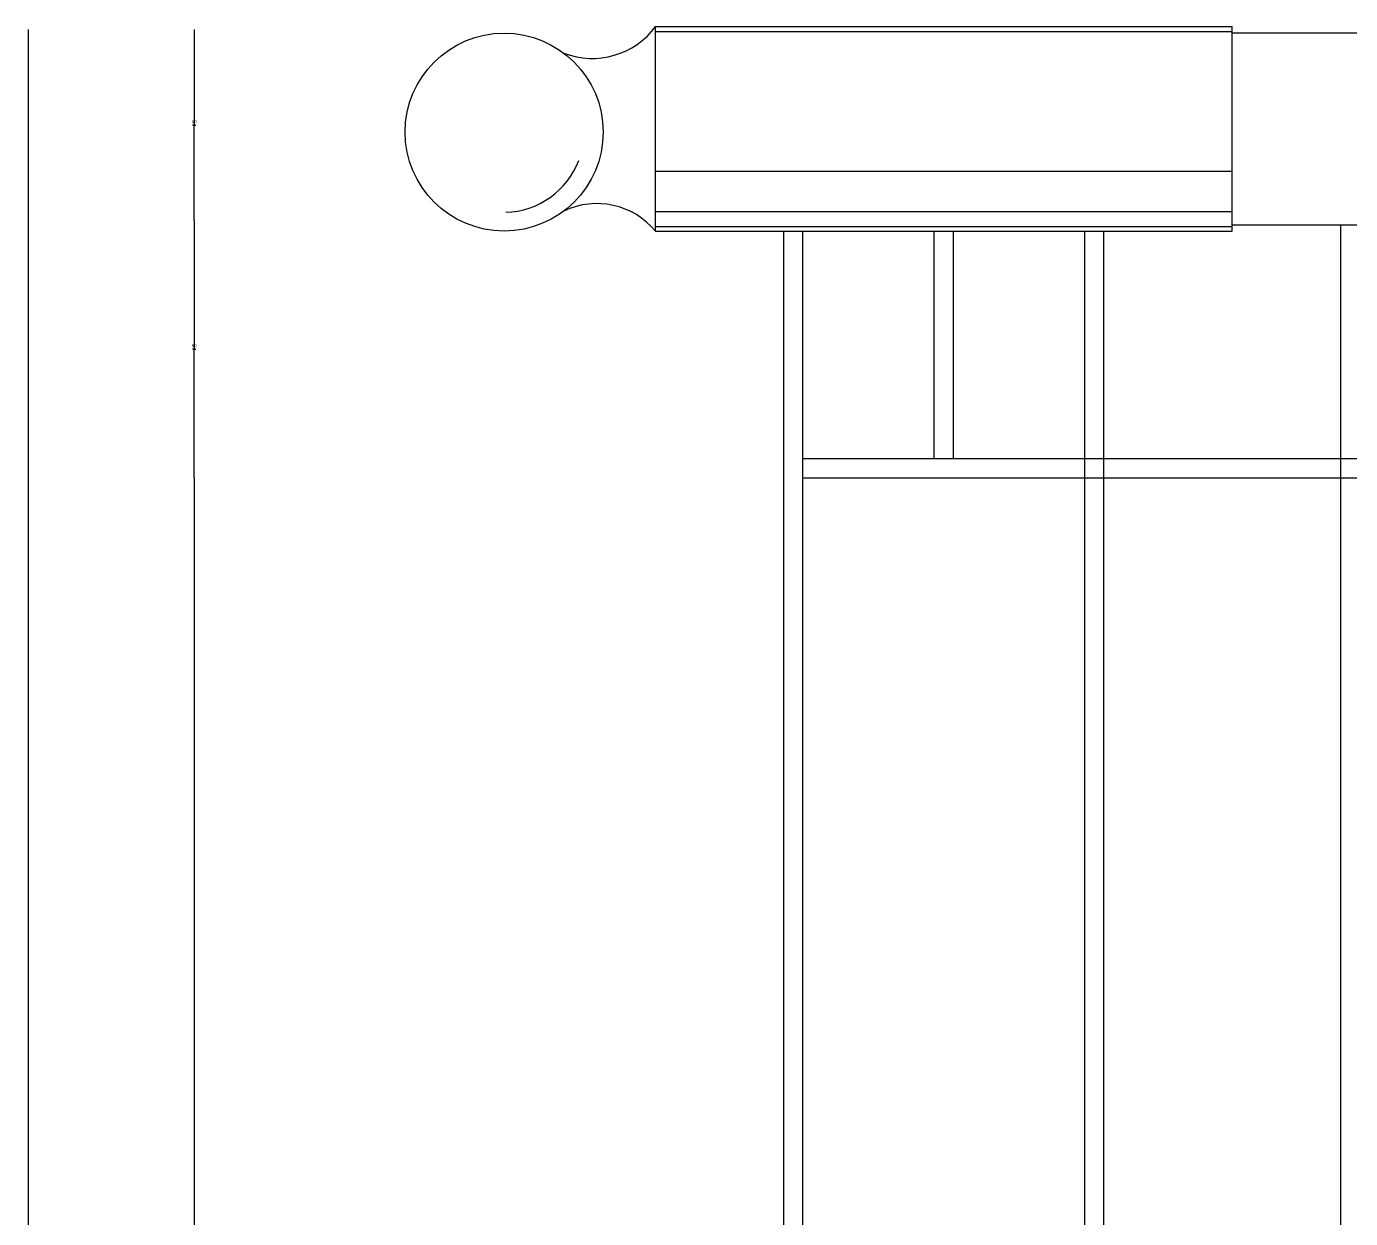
# Model space of a CAD drawing. Header units: metres. Extents: x 326 to 5262, y 5687 to 6949.
# Drawn here: x 326.3 to 739.8, y 6287.4 to 6659.8 of the extents above; entities that cross this region are included whole.
import ezdxf

# ---------------------------------------------------------------- set-up
doc = ezdxf.new("R2010")
doc.units = ezdxf.units.M
for name, color, linetype in [('3', 3, 'Continuous'), ('4', 4, 'Continuous'), ('DIM', 3, 'Continuous')]:
    doc.layers.add(name, color=color, linetype=linetype)
doc.dimstyles.get("Standard").update_dxf_attribs({"dimtxt": 2.5, "dimasz": 2.5, "dimexe": 1.25, "dimexo": 0.625, "dimtad": 1, "dimcen": 2.5, "dimazin": 3, "dimtfac": 1, "dimtmove": 0, "dimatfit": 3})

# ---------------------------------------------------------------- blocks, each defined once
blk = doc.blocks.new('*D2')
for p, q in [((326.83, 6658.78), (326.83, 6258.78)), ((326.58, 6258.78), (326.33, 6258.78)), ((326.83, 5858.78), (326.83, 6258.78)), ((326.83, 6258.78), (326.83, 6258.78)), ((327.08, 6258.78), (327.33, 6258.78))]:
    blk.add_line(p, q)
at = {"layer": 'Defpoints'}
for p in [(326.83, 6658.78), (326.83, 6258.78), (326.83, 5858.78)]:
    blk.add_point(p, dxfattribs=at)
at = {"layer": 'DIM', "insert": (326.83, 6259.905), "char_height": 1, "attachment_point": 5}
blk.add_mtext('0', dxfattribs=at)
blk = doc.blocks.new('*D3')
for p, q in [((378.7, 6518.78), (378.7, 6268.78)), ((378.45, 6268.78), (378.2, 6268.78)), ((378.7, 6018.78), (378.7, 6268.78)), ((378.7, 6268.78), (378.7, 6268.78)), ((378.95, 6268.78), (379.2, 6268.78))]:
    blk.add_line(p, q)
at = {"layer": 'Defpoints'}
for p in [(378.7, 6518.78), (378.7, 6268.78), (378.7, 6018.78)]:
    blk.add_point(p, dxfattribs=at)
at = {"layer": 'DIM', "insert": (378.7, 6269.905), "char_height": 1, "attachment_point": 5}
blk.add_mtext('0', dxfattribs=at)
blk = doc.blocks.new('*D8')
for p, q in [((378.7, 6658.78), (378.7, 6628.93)), ((378.45, 6628.93), (378.2, 6628.93)), ((378.7, 6599.07), (378.7, 6628.93)), ((378.7, 6628.93), (378.7, 6628.93)), ((378.95, 6628.93), (379.2, 6628.93))]:
    blk.add_line(p, q)
at = {"layer": 'Defpoints'}
for p in [(378.7, 6658.78), (378.7, 6628.93), (378.7, 6599.07)]:
    blk.add_point(p, dxfattribs=at)
at = {"layer": 'DIM', "insert": (378.7, 6630.055), "char_height": 1, "attachment_point": 5}
blk.add_mtext('60', dxfattribs=at)
blk = doc.blocks.new('*D9')
for p, q in [((378.7, 6599.07), (378.7, 6558.93)), ((378.45, 6558.93), (378.2, 6558.93)), ((378.7, 6518.78), (378.7, 6558.93)), ((378.7, 6558.93), (378.7, 6558.93)), ((378.95, 6558.93), (379.2, 6558.93))]:
    blk.add_line(p, q)
at = {"layer": 'Defpoints'}
for p in [(378.7, 6599.07), (378.7, 6558.93), (378.7, 6518.78)]:
    blk.add_point(p, dxfattribs=at)
at = {"layer": 'DIM', "insert": (378.7, 6560.055), "char_height": 1, "attachment_point": 5}
blk.add_mtext('80', dxfattribs=at)

msp = doc.modelspace()

# ---------------------------------------------------------------- linework, layer by layer
at = {"layer": '3'}
for p, q in [((522.81, 6658.19), (702.81, 6658.19)), ((522.81, 6614.56), (702.81, 6614.56)), ((522.81, 6601.95), (702.81, 6601.95)), ((522.81, 6597.25), (702.81, 6597.25)), ((562.81, 5938.78), (562.81, 6595.78)), ((568.81, 6518.78), (568.81, 6595.78)), ((609.81, 6524.78), (609.81, 6595.78)), ((615.81, 6524.78), (615.81, 6595.78)), ((656.81, 6518.78), (656.81, 6595.78)), ((662.81, 5938.78), (662.81, 6595.78)), ((736.81, 5938.78), (736.81, 6597.77)), ((568.81, 6524.78), (5261.88, 6524.78)), ((568.81, 6518.78), (5261.88, 6518.78)), ((568.81, 5938.78), (568.81, 6518.78)), ((656.81, 5938.78), (656.81, 6518.78))]:
    msp.add_line(p, q, dxfattribs=at)
msp.add_arc((475.29, 6626.84), 25.14, 271.63, 339.24, dxfattribs=at)
at = {"layer": '4'}
for p, q in [((522.81, 6659.76), (702.81, 6659.76)), ((522.81, 6595.78), (522.81, 6659.76)), ((702.81, 6595.78), (702.81, 6659.76)), ((702.81, 6657.77), (1522.81, 6657.77)), ((522.81, 6595.78), (702.81, 6595.78)), ((702.81, 6597.77), (1522.81, 6597.77))]:
    msp.add_line(p, q, dxfattribs=at)
msp.add_circle((475.49, 6626.77), 30.92, dxfattribs=at)
for centre, radius, start, end in [((503.02, 6674.38), 24.61, 248.9, 323.54), ((504.42, 6580.55), 23.88, 39.62, 115.44)]:
    msp.add_arc(centre, radius, start, end, dxfattribs=at)

# ---------------------------------------------------------------- dimensions: what is measured, and where the dimension line sits
at = {"layer": 'DIM'}
for base, p1, p2, picture, middle in [((326.83, 6258.78), (326.83, 5858.78), (326.83, 6658.78), '*D2', (326.83, 6259.905)), ((378.7, 6268.78), (378.7, 6518.78), (378.7, 6018.78), '*D3', (378.7, 6269.905))]:
    dim = msp.add_linear_dim(base=base, p1=p1, p2=p2, dimstyle='Standard', dxfattribs=at)
    dim.commit()
    dim.dimension.update_dxf_attribs({"geometry": picture, "text_midpoint": middle})
for base, p1, p2, text, picture, middle in [((378.7, 6628.93), (378.7, 6658.78), (378.7, 6599.07), '60', '*D8', (378.7, 6630.055)), ((378.7, 6558.93), (378.7, 6599.07), (378.7, 6518.78), '80', '*D9', (378.7, 6560.055))]:
    dim = msp.add_linear_dim(base=base, p1=p1, p2=p2, text=text, dimstyle='Standard', dxfattribs=at)
    dim.commit()
    dim.dimension.update_dxf_attribs({"geometry": picture, "text_midpoint": middle})

doc.saveas('drawing.dxf')
